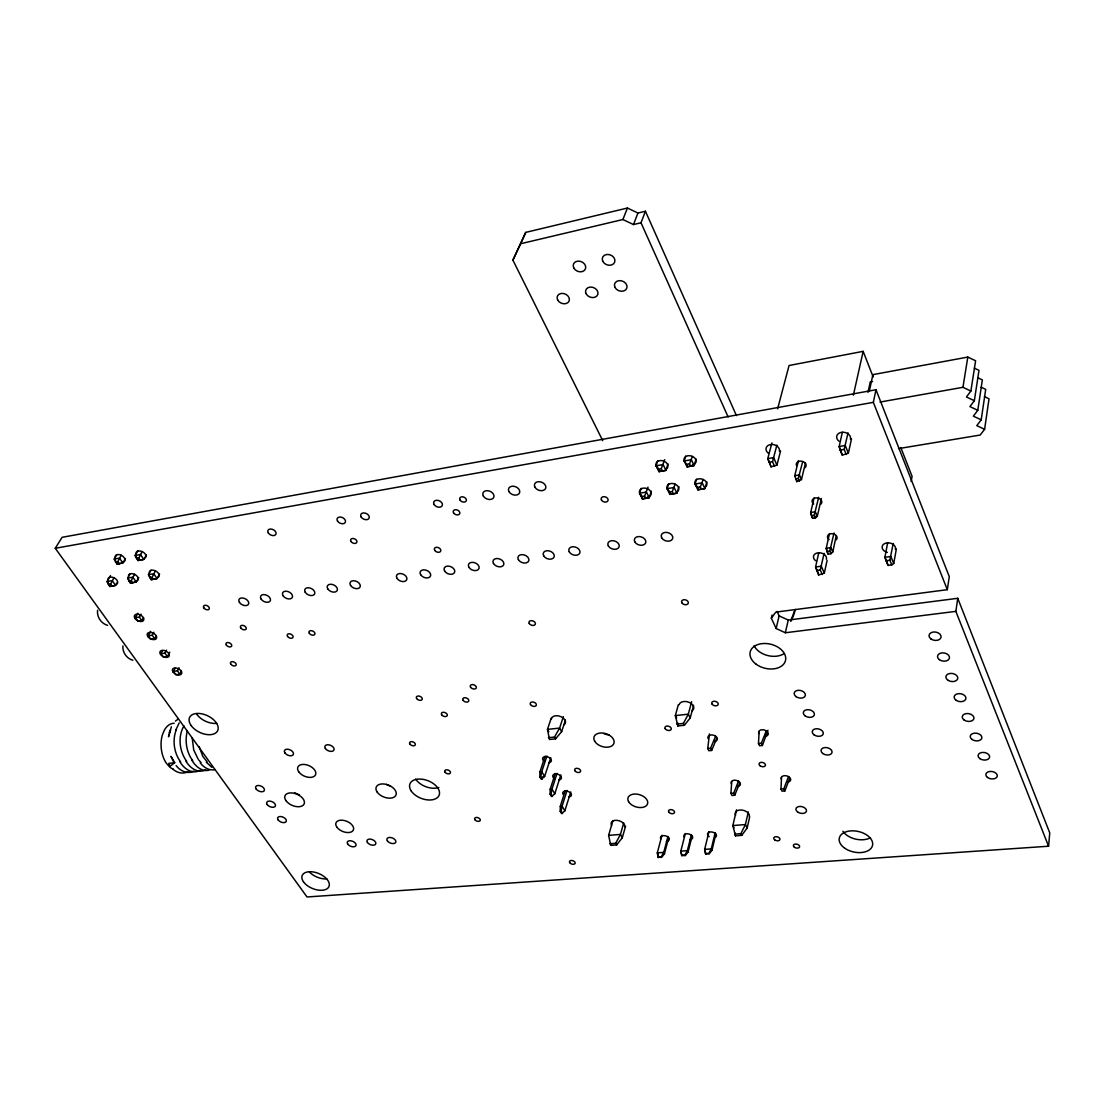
<?xml version="1.0" encoding="UTF-8"?>
<svg xmlns="http://www.w3.org/2000/svg" width="1105" height="1105" viewBox="0 0 1105 1105"><rect width="100%" height="100%" fill="white"/><g stroke="black" fill="none" stroke-linecap="round" stroke-linejoin="round"><path stroke-width="1.5" d="M836.25 535.773L832.756 552.03L830.96 553.729L828.142 554.144L826.236 548.287L829.441 533.674M821.36 498.521L817.313 516.297L815.407 517.941L812.658 518.356L810.697 512.485L814.067 497.954M570.76 791.995L564.848 810.821L561.589 813.639L560.207 811.305L560.29 806.305L565.249 790.628M560.829 774.95L554.793 793.777L551.492 796.581L550.097 794.205L550.193 789.205L555.263 773.528M805.504 462.815L801.457 479.598L796.733 481.628L796.76 480.357M550.773 757.685L544.599 776.484L541.257 779.274L539.834 776.87L539.944 771.842L545.124 756.193M784.868 790.918L783.818 788.79L788.5 776.58L789.536 778.707L784.868 790.918L782.05 791.166L781 789.039L781.497 777.216M122.917 645.914C122.31 652.254 126.73 658.608 132.876 660.251M851.499 438.892L848.378 453.188L842.286 455.149L839.165 446.531L842.355 432.276M767.961 730.308L762.409 745.474L759.563 745.751L758.472 743.555L759.121 731.786M734.756 795.255L733.679 793.155L738.541 781.069L739.618 783.169L734.756 795.255L732.007 795.49L730.93 793.39L731.717 781.691M827.106 560.332L824.33 573.15L818.57 575.028L818.639 573.937M711.648 750.461L710.529 748.278L715.612 736.22L716.731 738.389L711.648 750.461L708.871 750.737L707.753 748.555L709.451 733.982M957.759 598.302L955.853 611.369L785.337 632.764L776.138 628.496L771.331 618.206L775.765 612.129L947.303 589.683L949.278 576.658L875.989 389.747L62.115 537.306L55.25 548.273L307.01 896.97L1048.576 846.223L1049.75 832.908L957.759 598.302L788.252 620.085L779.122 615.844L777.077 611.438M97.585 610.264C96.66 616.88 101.232 623.621 107.641 625.361M898.545 448.616L980.19 435.038L984.61 429.32L989.03 398.781L984.417 396.598M984.61 429.32L976.792 425.618L981.212 419.845L985.701 389.374L981.088 387.178M981.212 419.845L973.367 416.143L977.787 410.314L982.359 379.899L977.718 377.703M977.787 410.314L969.928 406.599L974.348 400.714L978.989 370.368L974.334 368.158M974.348 400.714L966.447 396.985L970.881 391.06L975.605 360.769L967.814 357.081L872.895 374.636L869.331 391.225M880.036 402.068L962.952 387.303L967.814 357.081M780.572 450.978L776.939 465.136L770.972 466.849L771.097 466.103M911.169 481.435L912.081 476.379L900.796 447.525M887.66 542.707L884.925 557.265L887.895 565.456L891.776 564.917L893.724 563.509L896.376 548.936M893.199 543.48L889.857 560.235L891.776 564.917M562.486 813.57L561.105 811.222L562.086 806.153L567.045 790.462M552.403 796.498L551.008 794.122L552.003 789.039L557.058 773.348M542.168 779.177L540.746 776.774L541.768 771.677L546.934 756.013M947.303 589.683L873.337 402.344L875.989 389.747M868.019 392.344L870.243 381.971L872.563 381.543M187.284 731.068C184.701 741.082 186.524 752.367 192.726 760.737M834.013 532.997L829.786 551.036L830.96 553.729M824.095 553.412L820.283 570L822.258 574.503M848.032 432.829L844.192 449.417L846.278 454.487M853.392 395.134L863.157 351.349L789.067 365.506L777.616 408.836M818.791 552.624L815.587 567.003L818.57 575.028M168.968 734.77L168.526 736.773L171.386 726.772M748.306 811.926L745.419 824.565L740.875 833.667L741.759 835.366L735.46 835.836L732.85 825.559L736.538 809.813M741.759 835.366L747.173 827.963L749.687 816.913M818.681 497.236L814.247 515.262L815.407 517.941M785.337 632.764L788.252 620.085M776.138 628.496L779.122 615.844M169.949 730.543L169.314 733.195L170.502 730.018M771.331 618.206L772.091 615.043M715.17 832.756L711.261 848.902L708.83 853.322L705.515 853.571L704.645 849.386L708.982 831.651M705.515 853.571L709.175 853.985L711.979 850.228L715.874 834.082M802.7 461.531L798.293 478.493L799.467 481.186M796.733 481.628L794.744 475.702L798.445 460.633M691.412 834.593L687.365 850.657L684.907 855.063L681.633 855.298L680.832 851.14L685.335 833.488M681.633 855.298L685.28 855.712L688.084 851.969L692.131 835.905M776.898 445.066L772.519 461.669L774.536 466.255M667.959 836.416L663.76 852.383L661.287 856.776L658.055 857.01L657.295 852.867L661.964 835.311M771.898 442.925L767.782 458.603L770.972 466.849M658.055 857.01L661.646 857.425L664.478 853.695L668.677 837.714M678.346 704.659L675.348 715.598L677.862 725.957L684.368 725.281L690.224 717.905L693.567 705.377M691.661 701.661L688.305 714.189L683.387 723.416L684.368 725.281M612.916 820.587L608.62 835.366L610.747 845.366L616.659 844.911L622.308 837.714L625.568 826.181M623.703 822.907L620.43 834.427L615.72 843.267L609.794 843.723M706.841 482.001L704.907 488.59L697.808 489.764L695.1 484.004L696.564 479.073M703.181 479.542L700.335 486.918L701.468 489.335M696.109 459.017L694.12 465.578L686.979 466.793L684.216 460.951L685.735 456.034M692.379 456.448L689.492 463.838L690.639 466.296M678.884 486.642L676.868 493.203L669.865 494.349L667.116 488.645L668.649 483.741M675.141 484.211L672.268 491.545L673.415 493.935M668 463.851L665.928 470.385L658.884 471.586L656.094 465.785L657.668 460.896M664.699 459.68L661.26 468.672L662.434 471.103M651.328 491.2L649.229 497.733L642.323 498.866L639.533 493.217L641.135 488.327M648.027 487.181L644.602 496.117L645.762 498.479M551.285 717.974L547.472 729.397L549.475 739.48L555.553 738.844L561.644 731.662L565.401 720.211M563.37 716.648L559.6 728.085L554.517 737.049L548.439 737.698M176.469 729.3C172.118 739.936 173.899 752.85 180.695 762.049M175.93 729.825L179.19 722.863M728.126 416.972L641.01 222.782L645.431 211.248L637.93 213.03L627.433 208.03L525.759 232.382L512.9 260.117L602.722 440.66M512.9 260.117L520.607 243.749L622.889 219.522L633.483 224.55L637.93 213.03M622.889 219.522L627.433 208.03M762.409 745.474L761.317 743.264L766.207 731.068L767.284 733.278M520.607 243.749L525.759 232.382M116.868 554.6L114.243 559.033L115.638 562.044L117.821 561.672L121.232 555.166M110.541 575.595L107.075 581.506L108.442 584.504L110.597 584.144L113.967 577.694M137.724 550.981L135.128 555.442L136.55 558.467L138.774 558.094L142.158 551.547A5.359 3.384 28.6 0 1 145.377 557.832M130.21 573.647L127.641 578.095L129.036 581.106L131.219 580.747L134.575 574.255M150.998 570.166L148.457 574.641L149.879 577.666L152.089 577.307L155.432 570.788M175.032 668.373L173.457 671.357L175.902 674.796L179.866 674.257L181.441 671.26M173.457 671.357L177.422 670.804L178.996 667.807M162.532 650.735L160.929 653.704L163.402 657.199L167.38 656.646L169.783 652.143M160.929 653.704L164.907 653.138L166.51 650.154M150.667 631.383L148.222 635.831L150.736 639.367L154.728 638.787L156.358 635.803M148.222 635.831L152.214 635.237L153.857 632.253M137.835 613.261L135.335 617.695L137.89 621.286L141.882 620.679L143.553 617.695M135.335 617.695L139.34 617.073L141.012 614.104M159.59 574.089L157.062 578.578L151.275 579.669L149.879 577.666M183.969 725.888C177.56 736.759 179.438 751.4 186.704 761.4M138.76 577.542L136.205 582.004L130.431 583.095L129.036 581.106M146.385 554.931L143.802 559.406L137.973 560.497L136.55 558.467M117.31 582.418L115.583 585.388L109.851 586.479L108.442 584.504M125.473 558.522L122.876 562.97L117.061 564.061L115.638 562.044M174.714 762.712L170.129 766.207L168.747 763.375L174.714 762.712L170.971 756.359L173.734 762.049M175.405 721.082L177.864 719.327M151.275 579.669L157.062 578.578L153.747 573.771L148.457 574.641L151.786 579.434M130.431 583.095L136.205 582.004L132.862 577.224L127.641 578.095L130.984 582.86M109.851 586.479L115.583 585.388L112.227 580.65L107.075 581.506L109.588 585.056M199.853 770.461C191.966 774.674 183.375 768.334 179.742 761.386M205.834 769.826C197.961 774.039 189.383 767.657 185.764 760.723M193.886 771.097C187.56 774.55 180.06 770.889 176.109 765.558M187.933 771.732C182.947 774.439 176.814 772.782 172.822 769.08M137.973 560.497L143.802 559.406L140.432 554.53L135.128 555.442L138.512 560.304M117.061 564.061L122.876 562.97L119.478 558.135L114.243 559.033L117.641 563.868M633.483 224.55L641.01 222.782M55.25 548.273L873.337 402.344M658.884 471.586L665.928 470.385L663.138 464.583L656.094 465.785L658.318 469.183L661.26 468.672M686.979 466.793L694.12 465.578L691.371 459.721L684.216 460.951L686.495 464.362L689.492 463.838M848.378 453.188L845.228 445.508L839.165 446.531L840.187 450.08L844.192 449.417M768.956 462.277L772.519 461.669M642.323 498.866L649.229 497.733L646.453 492.07L639.533 493.217L641.715 496.587L644.602 496.117M669.865 494.349L676.868 493.203L674.133 487.485L667.116 488.645L669.34 492.029L672.268 491.545M697.808 489.764L704.907 488.59L702.214 482.83L695.1 484.004L697.365 487.416L700.335 486.918M794.744 475.702L799.44 474.943L801.457 479.598M795.572 478.935L798.293 478.493M814.219 516.767L817.313 516.297L815.352 511.767L810.697 512.485L811.498 515.69L814.247 515.262M832.756 552.03L830.85 547.61L826.236 548.287L826.968 551.45L829.786 551.036M816.581 570.512L820.283 570M885.961 560.788L889.857 560.235M676.895 724.107L683.387 723.416M707.753 748.555L710.529 748.278M758.472 743.555L761.317 743.264M539.944 771.842L541.768 771.677L544.599 776.484L542.776 776.649M539.834 776.87L540.746 776.774M208.914 770.295C201.538 771.842 195.184 766.027 191.8 760.06M214.95 769.646C209.163 770.931 203.665 767.34 200.24 762.92M550.193 789.205L552.003 789.039L554.793 793.777M550.097 794.205L551.008 794.122M560.29 806.305L562.086 806.153L564.848 810.821M730.93 793.39L733.679 793.155M781 789.039L783.818 788.79M560.207 811.305L561.105 811.222M608.62 835.366L620.43 834.427L622.308 837.714M734.576 834.151L740.875 833.667M962.952 387.303L970.881 391.06M211.87 767.34L206.317 762.257M198.776 760.06L201.055 762.519M207.118 761.856L202.823 756.414L199.149 746.552M110.597 584.144L112.006 586.12M139.34 617.073L141.882 620.679M152.214 635.237L154.728 638.787M164.907 653.138L167.38 656.646M177.422 670.804L179.866 674.257M117.821 561.672L119.243 563.688M131.219 580.747L132.614 582.736M138.774 558.094L140.183 560.125M152.089 577.307L153.485 579.31M198.099 759.066L193.707 749.894L192.187 737.808M554.517 737.049L555.553 738.844M615.72 843.267L616.659 844.911M548.84 731.772L547.472 729.397L559.6 728.085L561.644 731.662M658.028 854.165L657.295 852.867L663.76 852.383L664.478 853.695M688.084 851.969L687.365 850.657L680.832 851.14L682.006 855.947M711.979 850.228L711.261 848.902L704.645 849.386L705.874 854.234M676.633 718.057L675.348 715.598L688.305 714.189L690.224 717.905M734.038 827.811L732.85 825.559L745.419 824.565L747.173 827.963M641.715 496.587L642.875 498.949M658.318 469.183L659.492 471.6M669.34 492.029L670.486 494.418M686.495 464.362L687.655 466.793M697.365 487.416L698.498 489.819M645.431 211.248L736.441 415.591M770.434 464.611L767.782 458.603L773.638 457.622L776.939 465.136M818.032 572.542L815.587 567.003L821.277 566.202L824.33 573.15M811.498 515.69L812.658 518.356M826.968 551.45L828.142 554.144M887.854 564.324L884.925 557.265L890.81 556.437L893.724 563.509M840.187 450.08L842.286 455.149M955.853 611.369L1048.576 846.223M863.157 351.349L873.185 376.998M735.129 833.087L735.46 835.836M658.152 855.339L658.414 857.66M677.572 722.629L677.862 725.957M870.491 837.714A16.934 10.539 12.2 0 1 842.922 831.25M784.288 653.497A18.053 12.362 13.7 0 1 754.107 645.721M216.691 723.347A15.442 9.227 25.4 0 1 196.87 714.383M326.831 878.917A14.42 8.136 22.3 0 1 309.248 871.776M438.837 787.492A15.567 9.489 21.1 0 1 415.687 779.136M781.442 779.287A4.848 3.094 13.6 0 1 784.37 775.696A4.848 3.094 13.6 0 1 790.434 778.486A4.848 3.094 13.6 0 1 787.492 782.078M758.873 733.554A4.917 3.218 14 0 1 761.801 729.783A4.917 3.218 14 0 1 767.989 732.629A4.917 3.218 14 0 1 765.047 736.4M731.386 783.763A4.765 3.025 14.7 0 1 734.148 780.227A4.765 3.025 14.7 0 1 740.157 782.975A4.765 3.025 14.7 0 1 737.367 786.511M708.181 738.692A4.848 3.149 15.2 0 1 710.943 734.977A4.848 3.149 15.2 0 1 717.062 737.781A4.848 3.149 15.2 0 1 714.286 741.496M563.08 794.371A4.489 2.776 18.3 0 1 565.332 791.042A4.489 2.776 18.3 0 1 571.064 793.652A4.489 2.776 18.3 0 1 568.799 796.981M554.503 778.776A4.517 2.818 18.5 0 1 554.075 774.246A4.517 2.818 18.5 0 1 560.732 776.042A4.517 2.818 18.5 0 1 558.854 779.95M544.392 761.511A4.544 2.859 18.8 0 1 543.922 756.897A4.544 2.859 18.8 0 1 550.635 758.707A4.544 2.859 18.8 0 1 548.757 762.685M735.557 815.31A7.307 4.558 14.6 0 1 741.662 810.02A7.307 4.558 14.6 0 1 749.328 816.664M611.604 825.407A7.031 4.31 17.2 0 1 617.032 820.324A7.031 4.31 17.2 0 1 624.684 826.733M551.423 718.872A7.307 4.696 18.8 0 1 561.05 716.703A7.307 4.696 18.8 0 1 564.172 724.7M679.092 704.741A7.597 5 15.8 0 1 689.437 702.462A7.597 5 15.8 0 1 692.2 710.777M709.148 836.637A4.558 2.804 15.2 0 1 708.54 832.493A4.558 2.804 15.2 0 1 714.825 833.142A4.558 2.804 15.2 0 1 715.432 837.286M684.147 837.038A4.53 2.776 15.7 0 1 686.675 833.792A4.53 2.776 15.7 0 1 692.407 836.402A4.53 2.776 15.7 0 1 689.865 839.648M660.762 838.833A4.503 2.749 16.2 0 1 663.221 835.615A4.503 2.749 16.2 0 1 668.926 838.212A4.503 2.749 16.2 0 1 666.439 841.43M115.127 557.141A5.345 3.343 28.9 0 1 118.967 554.586A5.345 3.343 28.9 0 1 124.63 558.398A5.345 3.343 28.9 0 1 122.752 562.265M135.984 553.536A5.359 3.384 28.6 0 1 142.048 551.588M149.286 572.721A5.318 3.343 28.1 0 1 153.181 570.194A5.318 3.343 28.1 0 1 158.816 573.992A5.318 3.343 28.1 0 1 156.855 577.818M128.498 576.175A5.29 3.301 28.4 0 1 132.324 573.675A5.29 3.301 28.4 0 1 137.945 577.445A5.29 3.301 28.4 0 1 136.053 581.244M107.959 579.586A5.263 3.26 28.6 0 1 111.729 577.114A5.263 3.26 28.6 0 1 117.323 580.857A5.263 3.26 28.6 0 1 115.486 584.628M658.193 468.382A6.133 4.544 17.3 0 1 657.213 461.738A6.133 4.544 17.3 0 1 665.652 462.111A6.133 4.544 17.3 0 1 666.619 468.755M684.382 461.393A6.174 4.6 16.3 0 1 687.863 455.771A6.174 4.6 16.3 0 1 695.708 459.431A6.174 4.6 16.3 0 1 692.213 465.053M697.048 486.532A6.133 4.517 15.9 0 1 696.178 479.943A6.133 4.517 15.9 0 1 704.672 480.344A6.133 4.517 15.9 0 1 705.515 486.932M669.16 491.131A6.078 4.461 16.8 0 1 668.221 484.612A6.078 4.461 16.8 0 1 676.605 485.012A6.078 4.461 16.8 0 1 677.531 491.532M641.66 495.675A6.036 4.406 17.7 0 1 641.356 488.728A6.036 4.406 17.7 0 1 650.32 490.965A6.036 4.406 17.7 0 1 647.502 497.126M609.062 734.936A10.415 6.713 17.6 0 1 603.883 733.568M390.258 785.959A10.608 6.409 21.8 0 1 386.418 784.398M299.455 794.785A10.346 6.078 23.3 0 1 294.579 792.589M796.539 465.702A4.986 3.729 12.5 0 1 798.818 461.393A4.986 3.729 12.5 0 1 805.034 462.926A4.986 3.729 12.5 0 1 804.91 467.747M813.736 504.004A4.931 3.619 12 0 1 813.294 498.797A4.931 3.619 12 0 1 820.186 499.142A4.931 3.619 12 0 1 820.601 504.35M829.095 539.613A4.876 3.522 11.7 0 1 828.695 534.544A4.876 3.522 11.7 0 1 835.504 534.917A4.876 3.522 11.7 0 1 835.891 539.986M815.642 560.732A6.616 4.738 12.1 0 1 814.399 554.517A6.616 4.738 12.1 0 1 822.382 553.384A6.616 4.738 12.1 0 1 826.388 559.213M768.348 453.23A6.851 5.152 13.5 0 1 766.925 446.475A6.851 5.152 13.5 0 1 775.13 445.066A6.851 5.152 13.5 0 1 779.398 451.351M838.957 441.199A7.003 5.304 10.9 0 1 838.046 433.92A7.003 5.304 10.9 0 1 847.286 433.353M848.253 433.975A7.003 5.304 10.9 0 1 850.408 439.251M887.343 552.417A6.768 4.862 10 0 1 882.273 546.119A6.768 4.862 10 0 1 890.326 543.108A6.768 4.862 10 0 1 895.368 549.406M173.292 769.204A23.371 14.365 84.9 0 1 169.645 766.967L166.413 763.32A23.371 14.365 84.9 0 1 162.366 734.991L164.383 730.115A23.371 14.365 84.9 0 1 174.203 723.264M795.324 609.449A96.011 67.308 15.6 0 1 790.738 621.438M794.219 611.327A95.431 66.894 15.6 0 1 790.71 620.264M844.579 848.088A17.031 10.525 12.3 0 0 872.315 846.195A17.031 10.525 12.3 0 0 850.878 830.877A17.031 10.525 12.3 0 0 844.579 848.088M756.152 664.229A18.163 12.348 13.8 0 0 785.42 660.859A18.163 12.348 13.8 0 0 761.98 643.635A18.163 12.348 13.8 0 0 756.152 664.229M191.11 725.502A15.525 9.199 25.4 0 0 216.345 732.477A15.525 9.199 25.4 0 0 203.431 714.203A15.525 9.199 25.4 0 0 191.11 725.502M303.488 881.845A14.503 8.122 22.3 0 0 327.315 888.613A14.503 8.122 22.3 0 0 315.975 872.563A14.503 8.122 22.3 0 0 303.488 881.845M411.074 790.752A15.663 9.462 21.1 0 0 437 797.92A15.663 9.462 21.1 0 0 425.563 779.909A15.663 9.462 21.1 0 0 411.074 790.752M529.24 623.455A3.329 2.238 19.9 0 0 534.792 624.905A3.329 2.238 19.9 0 0 532.513 620.803A3.329 2.238 19.9 0 0 529.24 623.455M230.821 664.146A3.08 1.892 25.6 0 0 235.835 665.5A3.08 1.892 25.6 0 0 233.293 661.785A3.08 1.892 25.6 0 0 230.821 664.146M681.771 602.653A3.481 2.417 16.1 0 0 687.614 604.145A3.481 2.417 16.1 0 0 685.487 599.863A3.481 2.417 16.1 0 0 681.771 602.653M574.849 770.682A3.122 1.961 18.1 0 0 580.056 772.091A3.122 1.961 18.1 0 0 577.984 768.472A3.122 1.961 18.1 0 0 574.849 770.682M760.171 765.876A3.287 2.113 14.1 0 0 765.433 765.378A3.287 2.113 14.1 0 0 761.179 762.367A3.287 2.113 14.1 0 0 760.171 765.876M774.812 839.952A3.177 1.961 13.9 0 0 779.923 839.579A3.177 1.961 13.9 0 0 775.82 836.706A3.177 1.961 13.9 0 0 774.812 839.952M441.641 714.728A3.122 1.975 21.2 0 0 446.807 716.123A3.122 1.975 21.2 0 0 444.541 712.421A3.122 1.975 21.2 0 0 441.641 714.728M530.483 704.52A3.204 2.072 19.4 0 0 535.815 705.929A3.204 2.072 19.4 0 0 533.618 702.131A3.204 2.072 19.4 0 0 530.483 704.52M569.669 862.577A2.97 1.768 18 0 0 574.628 863.944A2.97 1.768 18 0 0 572.652 860.643A2.97 1.768 18 0 0 569.669 862.577M794.44 847.286A3.191 1.961 13.5 0 0 799.564 846.913A3.191 1.961 13.5 0 0 795.476 844.054A3.191 1.961 13.5 0 0 794.44 847.286M416.613 698.512A3.135 1.989 21.9 0 0 421.792 699.893A3.135 1.989 21.9 0 0 419.486 696.164A3.135 1.989 21.9 0 0 416.613 698.512M309.317 633.303A3.177 2.03 24.6 0 0 314.524 634.684A3.177 2.03 24.6 0 0 312.024 630.803A3.177 2.03 24.6 0 0 309.317 633.303M409.831 743.997A3.053 1.892 21.6 0 0 414.886 745.364A3.053 1.892 21.6 0 0 412.621 741.787A3.053 1.892 21.6 0 0 409.831 743.997M350.962 541.422A3.356 2.265 24.9 0 0 356.473 542.845A3.356 2.265 24.9 0 0 353.904 538.605A3.356 2.265 24.9 0 0 350.962 541.422M668.677 811.885A3.135 1.948 16.1 0 0 673.912 813.308A3.135 1.948 16.1 0 0 671.992 809.772A3.135 1.948 16.1 0 0 668.677 811.885M474.86 819.62A2.97 1.782 19.9 0 0 479.805 820.974A2.97 1.782 19.9 0 0 477.692 817.603A2.97 1.782 19.9 0 0 474.86 819.62M453.533 512.817A3.467 2.431 22.9 0 0 459.279 514.281A3.467 2.431 22.9 0 0 456.793 509.847A3.467 2.431 22.9 0 0 453.533 512.817M434.666 550.262A3.384 2.321 22.9 0 0 440.273 551.699A3.384 2.321 22.9 0 0 437.801 547.417A3.384 2.321 22.9 0 0 434.666 550.262M711.91 703.871A3.343 2.21 15.2 0 0 717.504 705.349A3.343 2.21 15.2 0 0 715.515 701.399A3.343 2.21 15.2 0 0 711.91 703.871M470.523 687.13A3.191 2.058 20.8 0 0 475.813 688.539A3.191 2.058 20.8 0 0 473.534 684.713A3.191 2.058 20.8 0 0 470.523 687.13M665.127 728.609A3.26 2.113 16.2 0 0 670.583 730.046A3.26 2.113 16.2 0 0 668.566 726.22A3.26 2.113 16.2 0 0 665.127 728.609M463.036 700.239A3.163 2.017 20.9 0 0 468.285 701.634A3.163 2.017 20.9 0 0 466.02 697.863A3.163 2.017 20.9 0 0 463.036 700.239M601.424 499.916A3.577 2.597 18.9 0 0 607.418 501.421A3.577 2.597 18.9 0 0 605.084 496.808A3.577 2.597 18.9 0 0 601.424 499.916M460.012 499.971A3.481 2.459 22.9 0 0 465.813 501.435A3.481 2.459 22.9 0 0 463.299 496.946A3.481 2.459 22.9 0 0 460.012 499.971M444.97 772.091A3.025 1.865 20.8 0 0 449.997 773.459A3.025 1.865 20.8 0 0 447.801 769.95A3.025 1.865 20.8 0 0 444.97 772.091M226.332 645.085A3.108 1.934 25.9 0 0 231.387 646.439A3.108 1.934 25.9 0 0 228.818 642.668A3.108 1.934 25.9 0 0 226.332 645.085M287.535 636.397A3.163 2.003 25 0 0 292.701 637.778A3.163 2.003 25 0 0 290.173 633.925A3.163 2.003 25 0 0 287.535 636.397M240.766 627.944A3.149 1.975 25.9 0 0 245.89 629.311A3.149 1.975 25.9 0 0 243.307 625.471A3.149 1.975 25.9 0 0 240.766 627.944M203.873 607.93A3.163 1.989 26.8 0 0 208.997 609.283A3.163 1.989 26.8 0 0 206.359 605.402A3.163 1.989 26.8 0 0 203.873 607.93M160.543 654.422A5.097 3.094 26.8 0 0 168.775 656.646A5.097 3.094 26.8 0 0 164.424 650.5A5.097 3.094 26.8 0 0 160.543 654.422M173.043 672.02A5.055 3.053 26.4 0 0 181.234 674.23A5.055 3.053 26.4 0 0 176.952 668.166A5.055 3.053 26.4 0 0 173.043 672.02M135.003 618.496A5.18 3.177 27.7 0 0 143.332 620.72A5.18 3.177 27.7 0 0 138.871 614.408A5.18 3.177 27.7 0 0 135.003 618.496M147.863 636.577A5.138 3.135 27.3 0 0 156.15 638.814A5.138 3.135 27.3 0 0 151.73 632.571A5.138 3.135 27.3 0 0 147.863 636.577M797.7 812.051A5.415 3.398 13.3 0 0 806.415 811.36A5.415 3.398 13.3 0 0 799.481 806.443A5.415 3.398 13.3 0 0 797.7 812.051M987.497 777.464A5.815 3.729 9 0 0 997.152 776.649A5.815 3.729 9 0 0 990.052 771.428A5.815 3.729 9 0 0 987.497 777.464M979.776 758.583A5.857 3.785 9 0 0 989.486 757.726A5.857 3.785 9 0 0 982.331 752.436A5.857 3.785 9 0 0 979.776 758.583M971.944 739.411A5.898 3.854 9 0 0 981.71 738.499A5.898 3.854 9 0 0 974.486 733.14A5.898 3.854 9 0 0 971.944 739.411M963.988 719.935A5.926 3.909 9.1 0 0 973.809 718.968A5.926 3.909 9.1 0 0 966.516 713.554A5.926 3.909 9.1 0 0 963.988 719.935M955.908 700.156A5.967 3.978 9.1 0 0 965.784 699.134A5.967 3.978 9.1 0 0 958.422 693.65A5.967 3.978 9.1 0 0 955.908 700.156M947.689 680.058A6.008 4.047 9.2 0 0 957.634 678.981A6.008 4.047 9.2 0 0 950.203 673.428A6.008 4.047 9.2 0 0 947.689 680.058M939.347 659.644A6.05 4.116 9.2 0 0 949.347 658.511A6.05 4.116 9.2 0 0 941.847 652.889A6.05 4.116 9.2 0 0 939.347 659.644M930.866 638.897A6.091 4.199 9.3 0 0 940.935 637.709A6.091 4.199 9.3 0 0 933.366 632.005A6.091 4.199 9.3 0 0 930.866 638.897M534.875 487.084A5.926 4.268 20.9 0 0 544.779 489.584A5.926 4.268 20.9 0 0 540.746 481.904A5.926 4.268 20.9 0 0 534.875 487.084M508.908 491.545A5.884 4.213 21.6 0 0 518.715 494.032A5.884 4.213 21.6 0 0 514.64 486.421A5.884 4.213 21.6 0 0 508.908 491.545M483.286 495.952A5.843 4.158 22.3 0 0 493.01 498.424A5.843 4.158 22.3 0 0 488.88 490.882A5.843 4.158 22.3 0 0 483.286 495.952M822.894 753.555A5.608 3.633 12.6 0 0 831.982 752.698A5.608 3.633 12.6 0 0 824.841 747.546A5.608 3.633 12.6 0 0 822.894 753.555M814.095 734.866A5.636 3.688 12.7 0 0 823.225 733.969A5.636 3.688 12.7 0 0 816.015 728.761A5.636 3.688 12.7 0 0 814.095 734.866M805.158 715.902A5.677 3.757 12.9 0 0 814.344 714.963A5.677 3.757 12.9 0 0 807.064 709.686A5.677 3.757 12.9 0 0 805.158 715.902M796.083 696.661A5.718 3.812 13.1 0 0 805.31 695.653A5.718 3.812 13.1 0 0 797.976 690.321A5.718 3.812 13.1 0 0 796.083 696.661M628.538 801.581A10.235 6.368 16.8 0 0 645.638 806.236A10.235 6.368 16.8 0 0 639.201 794.578A10.235 6.368 16.8 0 0 628.538 801.581M594.587 741.054A10.47 6.713 17.7 0 0 612.073 745.751A10.47 6.713 17.7 0 0 605.305 733.499A10.47 6.713 17.7 0 0 594.587 741.054M278.129 819.924A4.669 2.68 23.3 0 0 285.767 822.051A4.669 2.68 23.3 0 0 282.024 816.761A4.669 2.68 23.3 0 0 278.129 819.924M267.203 804.564A4.696 2.721 23.6 0 0 274.896 806.691A4.696 2.721 23.6 0 0 271.098 801.332A4.696 2.721 23.6 0 0 267.203 804.564M256.153 788.998A4.724 2.749 23.9 0 0 263.874 791.139A4.724 2.749 23.9 0 0 260.034 785.71A4.724 2.749 23.9 0 0 256.153 788.998M336.776 827.037A9.42 5.484 22.2 0 0 352.288 831.374A9.42 5.484 22.2 0 0 345.022 820.697A9.42 5.484 22.2 0 0 336.776 827.037M298.682 771.718A9.641 5.732 23.3 0 0 314.511 776.097A9.641 5.732 23.3 0 0 306.914 764.922A9.641 5.732 23.3 0 0 298.682 771.718M337.495 521.035A4.503 3.066 25.5 0 0 344.884 522.941A4.503 3.066 25.5 0 0 341.404 517.209A4.503 3.066 25.5 0 0 337.495 521.035M268.308 532.928A4.42 2.942 26.7 0 0 275.532 534.806A4.42 2.942 26.7 0 0 271.968 529.198A4.42 2.942 26.7 0 0 268.308 532.928M434.058 504.433A4.613 3.232 23.5 0 0 441.696 506.38A4.613 3.232 23.5 0 0 438.34 500.454A4.613 3.232 23.5 0 0 434.058 504.433M361.155 516.96A4.53 3.108 25 0 0 368.614 518.88A4.53 3.108 25 0 0 365.161 513.093A4.53 3.108 25 0 0 361.155 516.96M387.358 840.836A4.724 2.749 21.3 0 0 395.148 843.005A4.724 2.749 21.3 0 0 391.598 837.687A4.724 2.749 21.3 0 0 387.358 840.836M347.73 844.096A4.669 2.693 22 0 0 355.423 846.25A4.669 2.693 22 0 0 351.832 840.988A4.669 2.693 22 0 0 347.73 844.096M367.426 842.48A4.696 2.721 21.7 0 0 375.175 844.634A4.696 2.721 21.7 0 0 371.612 839.358A4.696 2.721 21.7 0 0 367.426 842.48M325.367 748.513A4.903 2.97 23.1 0 0 333.448 750.709A4.903 2.97 23.1 0 0 329.608 744.977A4.903 2.97 23.1 0 0 325.367 748.513M284.924 752.933A4.848 2.901 23.8 0 0 292.88 755.116A4.848 2.901 23.8 0 0 289.013 749.452A4.848 2.901 23.8 0 0 284.924 752.933M377.04 791.884A10.663 6.395 21.8 0 0 394.651 796.76A10.663 6.395 21.8 0 0 386.64 784.495A10.663 6.395 21.8 0 0 377.04 791.884M285.96 800.628A10.401 6.064 23.2 0 0 303.032 805.379A10.401 6.064 23.2 0 0 294.773 793.459A10.401 6.064 23.2 0 0 285.96 800.628M493.452 563.44A5.677 3.909 21.3 0 0 502.886 565.87A5.677 3.909 21.3 0 0 498.921 558.743A5.677 3.909 21.3 0 0 493.452 563.44M468.852 567.21A5.636 3.868 21.9 0 0 478.216 569.641A5.636 3.868 21.9 0 0 474.197 562.556A5.636 3.868 21.9 0 0 468.852 567.21M608.261 545.801A5.857 4.144 18.3 0 0 618.068 548.301A5.857 4.144 18.3 0 0 614.297 540.898A5.857 4.144 18.3 0 0 608.261 545.801M350.534 585.388A5.47 3.619 24.3 0 0 359.526 587.75A5.47 3.619 24.3 0 0 355.327 580.94A5.47 3.619 24.3 0 0 350.534 585.388M327.757 588.882A5.428 3.564 24.8 0 0 336.68 591.23A5.428 3.564 24.8 0 0 332.453 584.476A5.428 3.564 24.8 0 0 327.757 588.882M305.27 592.335A5.401 3.522 25.2 0 0 314.124 594.67A5.401 3.522 25.2 0 0 309.87 587.971A5.401 3.522 25.2 0 0 305.27 592.335M283.06 595.747A5.373 3.481 25.5 0 0 291.844 598.067A5.373 3.481 25.5 0 0 287.562 591.41A5.373 3.481 25.5 0 0 283.06 595.747M261.125 599.117A5.345 3.425 25.9 0 0 269.841 601.424A5.345 3.425 25.9 0 0 265.532 594.822A5.345 3.425 25.9 0 0 261.125 599.117M239.454 602.446A5.318 3.384 26.3 0 0 248.114 604.739A5.318 3.384 26.3 0 0 243.777 598.192A5.318 3.384 26.3 0 0 239.454 602.446M661.577 537.61A5.939 4.254 16.8 0 0 671.55 540.138A5.939 4.254 16.8 0 0 667.862 532.61A5.939 4.254 16.8 0 0 661.577 537.61M444.569 570.94A5.594 3.812 22.4 0 0 453.865 573.357A5.594 3.812 22.4 0 0 449.804 566.326A5.594 3.812 22.4 0 0 444.569 570.94M420.604 574.628A5.566 3.757 22.9 0 0 429.817 577.017A5.566 3.757 22.9 0 0 425.729 570.056A5.566 3.757 22.9 0 0 420.604 574.628M543.632 555.732A5.746 4.019 20 0 0 553.232 558.191A5.746 4.019 20 0 0 549.337 550.939A5.746 4.019 20 0 0 543.632 555.732M569.227 551.796A5.787 4.075 19.4 0 0 578.896 554.282A5.787 4.075 19.4 0 0 575.056 546.961A5.787 4.075 19.4 0 0 569.227 551.796M518.369 559.613A5.705 3.964 20.7 0 0 527.886 562.058A5.705 3.964 20.7 0 0 523.963 554.862A5.705 3.964 20.7 0 0 518.369 559.613M634.74 541.74A5.898 4.199 17.6 0 0 644.629 544.254A5.898 4.199 17.6 0 0 640.9 536.781A5.898 4.199 17.6 0 0 634.74 541.74M396.944 578.26A5.525 3.716 23.4 0 0 406.088 580.636A5.525 3.716 23.4 0 0 401.958 573.73A5.525 3.716 23.4 0 0 396.944 578.26M573.688 267.783A6.464 5.166 22.6 0 0 584.504 270.338A6.464 5.166 22.6 0 0 580.222 261.305A6.464 5.166 22.6 0 0 573.688 267.783M602.722 261.181A6.519 5.249 21.5 0 0 613.648 263.764A6.519 5.249 21.5 0 0 609.421 254.633A6.519 5.249 21.5 0 0 602.722 261.181M614.891 287.231A6.464 5.152 20.5 0 0 625.734 289.814A6.464 5.152 20.5 0 0 621.59 280.836A6.464 5.152 20.5 0 0 614.891 287.231M586.023 293.585A6.409 5.083 21.6 0 0 596.755 296.14A6.409 5.083 21.6 0 0 592.556 287.259A6.409 5.083 21.6 0 0 586.023 293.585M557.583 299.828A6.368 5 22.7 0 0 568.205 302.383A6.368 5 22.7 0 0 563.951 293.585A6.368 5 22.7 0 0 557.583 299.828"/></g></svg>
